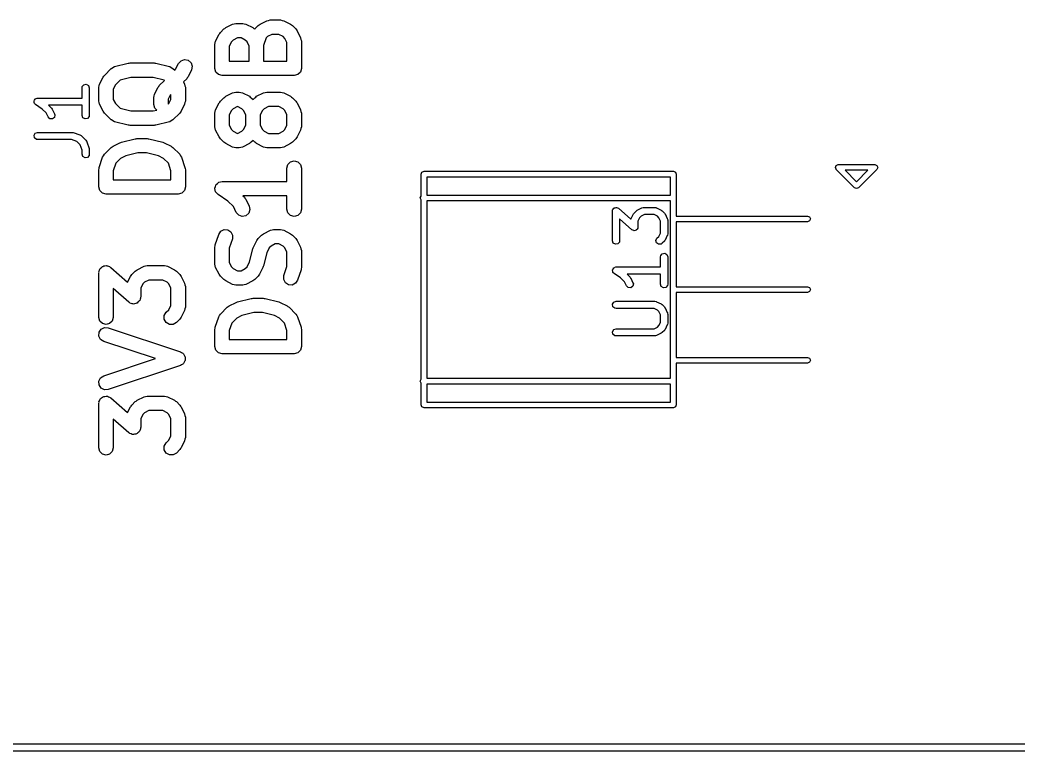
# Model space of a CAD drawing. Extents: x 10 to 287, y -200 to -10.
# Drawn here: x 48.25 to 69.02, y -122.34 to -107.14 of the extents above; entities that cross this region are included whole.
import ezdxf

# ---------------------------------------------------------------- set-up
doc = ezdxf.new("R2010")
doc.units = 0
doc.layers.add('BLACK', color=7, linetype='CONTINUOUS')

msp = doc.modelspace()

# ---------------------------------------------------------------- linework, layer by layer
at = {"layer": 'BLACK', "linetype": 'CONTINUOUS'}
for p, q in [((53.2461, -107.229), (53.389, -107.157)), ((53.389, -107.157), (53.4228, -107.15)), ((53.4228, -107.15), (53.4561, -107.141)), ((53.4561, -107.141), (53.6704, -107.141)), ((53.6704, -107.141), (53.7037, -107.15)), ((53.7037, -107.15), (53.7374, -107.157)), ((53.7374, -107.157), (53.8803, -107.229)), ((52.4214, -107.4), (52.4929, -107.328)), ((52.4929, -107.328), (52.5138, -107.316)), ((52.5138, -107.316), (52.5318, -107.3)), ((52.5318, -107.3), (52.6747, -107.229)), ((52.6747, -107.229), (52.7085, -107.222)), ((52.7085, -107.222), (52.7418, -107.213)), ((52.7418, -107.213), (52.8846, -107.213)), ((52.8846, -107.213), (52.9179, -107.222)), ((52.9179, -107.222), (52.9517, -107.229)), ((52.9517, -107.229), (53.0946, -107.3)), ((53.0946, -107.3), (53.1127, -107.316)), ((53.1127, -107.316), (53.1336, -107.328)), ((53.1336, -107.328), (53.1349, -107.33)), ((53.1349, -107.33), (53.1357, -107.328)), ((53.1357, -107.328), (53.2071, -107.257)), ((53.2071, -107.257), (53.2281, -107.245)), ((53.2281, -107.245), (53.2461, -107.229)), ((53.8803, -107.229), (53.8984, -107.245)), ((53.8984, -107.245), (53.9193, -107.257)), ((53.9193, -107.257), (53.9907, -107.328)), ((53.9907, -107.328), (54.0028, -107.349)), ((54.0028, -107.349), (54.0188, -107.367)), ((52.3219, -107.581), (52.3933, -107.439)), ((52.3933, -107.439), (52.4094, -107.421)), ((52.4094, -107.421), (52.4214, -107.4)), ((52.6878, -107.558), (52.6508, -107.595)), ((52.7772, -107.513), (52.6878, -107.558)), ((52.8492, -107.513), (52.7772, -107.513)), ((52.9386, -107.558), (52.8492, -107.513)), ((52.9756, -107.595), (52.9386, -107.558)), ((53.3729, -107.515), (53.3204, -107.673)), ((53.4021, -107.486), (53.3729, -107.515)), ((53.4915, -107.441), (53.4021, -107.486)), ((53.6349, -107.441), (53.4915, -107.441)), ((53.7244, -107.486), (53.6349, -107.441)), ((53.7614, -107.523), (53.7244, -107.486)), ((53.8061, -107.613), (53.7614, -107.523)), ((54.0188, -107.367), (54.0902, -107.51)), ((54.0902, -107.51), (54.0971, -107.544)), ((54.0971, -107.544), (54.1061, -107.577)), ((52.3061, -107.649), (52.315, -107.615)), ((52.3061, -108.149), (52.3061, -107.649)), ((52.315, -107.615), (52.3219, -107.581)), ((52.6508, -107.595), (52.6061, -107.684)), ((52.6061, -107.684), (52.6061, -107.999)), ((53.0204, -107.684), (52.9756, -107.595)), ((53.0204, -107.999), (53.0204, -107.684)), ((53.3204, -107.673), (53.3204, -107.999)), ((53.8061, -107.999), (53.8061, -107.613)), ((54.1061, -107.577), (54.1061, -108.149)), ((51.5498, -108.046), (51.6013, -107.988)), ((51.6013, -107.988), (51.6749, -107.963)), ((51.6749, -107.963), (51.751, -107.979)), ((51.751, -107.979), (51.8091, -108.03)), ((50.0064, -108.293), (50.1493, -108.15)), ((50.1493, -108.15), (50.1504, -108.149)), ((50.1504, -108.149), (50.1511, -108.148)), ((50.1511, -108.148), (50.184, -108.13)), ((50.184, -108.13), (50.2165, -108.111)), ((50.2165, -108.111), (50.2178, -108.111)), ((50.2178, -108.111), (50.219, -108.11)), ((50.219, -108.11), (50.5047, -108.039)), ((50.5047, -108.039), (50.5232, -108.039)), ((50.5232, -108.039), (50.5411, -108.034)), ((50.5411, -108.034), (51.0411, -108.034)), ((51.0411, -108.034), (51.0589, -108.039)), ((51.0589, -108.039), (51.0775, -108.039)), ((51.0775, -108.039), (51.3632, -108.11)), ((51.3632, -108.11), (51.3643, -108.111)), ((51.3643, -108.111), (51.3656, -108.111)), ((51.3656, -108.111), (51.3982, -108.13)), ((51.3982, -108.13), (51.4311, -108.148)), ((51.4311, -108.148), (51.4317, -108.149)), ((51.4317, -108.149), (51.4329, -108.15)), ((51.4329, -108.15), (51.4696, -108.186)), ((51.4696, -108.186), (51.4892, -108.167)), ((51.4892, -108.167), (51.5498, -108.046)), ((51.8181, -108.18), (51.7467, -108.323)), ((51.8091, -108.03), (51.8337, -108.104)), ((51.8337, -108.104), (51.8181, -108.18)), ((52.3262, -108.224), (52.3061, -108.149)), ((52.6061, -107.999), (53.0204, -107.999)), ((53.3204, -107.999), (53.8061, -107.999)), ((54.1061, -108.149), (54.086, -108.224)), ((49.9069, -108.474), (49.9783, -108.331)), ((49.9783, -108.331), (49.9944, -108.313)), ((49.9944, -108.313), (50.0064, -108.293)), ((50.332, -108.391), (50.2358, -108.487)), ((50.5595, -108.334), (50.332, -108.391)), ((51.0226, -108.334), (50.5595, -108.334)), ((51.2501, -108.391), (51.0226, -108.334)), ((51.1493, -108.507), (51.2575, -108.399)), ((51.2575, -108.399), (51.2501, -108.391)), ((51.7186, -108.362), (51.6522, -108.428)), ((51.7306, -108.341), (51.7186, -108.362)), ((51.7467, -108.323), (51.7306, -108.341)), ((52.3811, -108.278), (52.3262, -108.224)), ((52.4561, -108.299), (52.3811, -108.278)), ((53.9561, -108.299), (52.4561, -108.299)), ((54.0311, -108.278), (53.9561, -108.299)), ((54.086, -108.224), (54.0311, -108.278)), ((49.5424, -108.553), (49.5469, -108.528)), ((49.5424, -108.764), (49.5424, -108.553)), ((49.5469, -108.528), (49.5799, -108.488)), ((49.5799, -108.488), (49.6304, -108.479)), ((49.6304, -108.479), (49.6748, -108.505)), ((49.6748, -108.505), (49.6924, -108.553)), ((49.6924, -108.553), (49.6924, -109.125)), ((49.8911, -108.541), (49.9, -108.508)), ((49.8911, -108.827), (49.8911, -108.541)), ((49.9, -108.508), (49.9069, -108.474)), ((50.2358, -108.487), (50.1911, -108.577)), ((50.1911, -108.577), (50.1911, -108.792)), ((51.0498, -108.689), (51.1212, -108.546)), ((51.1212, -108.546), (51.1372, -108.528)), ((51.1372, -108.528), (51.1493, -108.507)), ((51.6522, -108.428), (51.6752, -108.474)), ((51.6752, -108.474), (51.6821, -108.508)), ((51.6821, -108.508), (51.6911, -108.541)), ((51.6911, -108.541), (51.6911, -108.827)), ((48.5435, -108.826), (48.5544, -108.807)), ((48.5544, -108.807), (48.5631, -108.787)), ((48.5631, -108.787), (48.567, -108.785)), ((48.567, -108.785), (48.5692, -108.782)), ((48.5692, -108.782), (48.5896, -108.774)), ((48.5896, -108.774), (48.6091, -108.765)), ((48.6091, -108.765), (48.6133, -108.766)), ((48.6133, -108.766), (48.6174, -108.764)), ((48.6174, -108.764), (49.5424, -108.764)), ((50.1911, -108.792), (50.2358, -108.881)), ((51.0339, -108.756), (51.0429, -108.722)), ((51.0339, -108.899), (51.0339, -108.756)), ((51.0429, -108.722), (51.0498, -108.689)), ((51.3786, -108.702), (51.3339, -108.791)), ((51.3339, -108.791), (51.3339, -108.894)), ((51.3464, -108.881), (51.3911, -108.792)), ((51.3911, -108.689), (51.3786, -108.702)), ((51.3911, -108.792), (51.3911, -108.689)), ((52.4214, -108.828), (52.4929, -108.757)), ((52.4929, -108.757), (52.5138, -108.745)), ((52.5138, -108.745), (52.5318, -108.729)), ((52.5318, -108.729), (52.6747, -108.657)), ((52.6747, -108.657), (52.7085, -108.65)), ((52.7085, -108.65), (52.7418, -108.641)), ((52.7418, -108.641), (52.8132, -108.641)), ((52.8132, -108.641), (52.8465, -108.65)), ((52.8465, -108.65), (52.8803, -108.657)), ((52.8803, -108.657), (53.0232, -108.729)), ((53.0232, -108.729), (53.0412, -108.745)), ((53.0412, -108.745), (53.0621, -108.757)), ((53.0621, -108.757), (53.0989, -108.794)), ((53.0989, -108.794), (53.1357, -108.757)), ((53.1357, -108.757), (53.1566, -108.745)), ((53.1566, -108.745), (53.1747, -108.729)), ((53.1747, -108.729), (53.3176, -108.657)), ((53.3176, -108.657), (53.3513, -108.65)), ((53.3513, -108.65), (53.3846, -108.641)), ((53.3846, -108.641), (53.6704, -108.641)), ((53.6704, -108.641), (53.7037, -108.65)), ((53.7037, -108.65), (53.7374, -108.657)), ((53.7374, -108.657), (53.8803, -108.729)), ((53.8803, -108.729), (53.8984, -108.745)), ((53.8984, -108.745), (53.9193, -108.757)), ((53.9193, -108.757), (53.9907, -108.828)), ((48.5425, -108.834), (48.5443, -108.83)), ((48.5486, -108.855), (48.5425, -108.834)), ((48.5443, -108.83), (48.5435, -108.826)), ((48.5524, -108.877), (48.5486, -108.855)), ((48.5557, -108.879), (48.5524, -108.877)), ((48.5569, -108.883), (48.5557, -108.879)), ((48.5758, -108.901), (48.5569, -108.883)), ((48.7125, -108.993), (48.5758, -108.901)), ((48.7938, -109.074), (48.7125, -108.993)), ((49.5424, -108.914), (48.8461, -108.914)), ((48.8461, -108.914), (48.9085, -108.976)), ((48.9085, -108.976), (48.9214, -108.995)), ((48.9214, -108.995), (48.9226, -108.996)), ((48.9226, -108.996), (48.9702, -109.091)), ((49.5424, -109.125), (49.5424, -108.914)), ((49.9, -108.86), (49.8911, -108.827)), ((49.9069, -108.894), (49.9, -108.86)), ((49.9783, -109.037), (49.9069, -108.894)), ((50.2358, -108.881), (50.332, -108.977)), ((50.332, -108.977), (50.5595, -109.034)), ((51.0226, -109.034), (51.0963, -109.016)), ((51.054, -108.974), (51.0339, -108.899)), ((51.0963, -109.016), (51.054, -108.974)), ((51.3339, -108.894), (51.3464, -108.881)), ((51.6752, -108.894), (51.6038, -109.037)), ((51.6821, -108.86), (51.6752, -108.894)), ((51.6911, -108.827), (51.6821, -108.86)), ((52.315, -109.044), (52.3219, -109.01)), ((52.3219, -109.01), (52.3933, -108.867)), ((52.3933, -108.867), (52.4094, -108.849)), ((52.4094, -108.849), (52.4214, -108.828)), ((52.6508, -109.023), (52.6061, -109.113)), ((52.6878, -108.986), (52.6508, -109.023)), ((52.7772, -108.941), (52.6878, -108.986)), ((52.7778, -108.941), (52.7772, -108.941)), ((52.8672, -108.986), (52.7778, -108.941)), ((52.9042, -109.023), (52.8672, -108.986)), ((52.9489, -109.113), (52.9042, -109.023)), ((53.2936, -109.023), (53.2489, -109.113)), ((53.3306, -108.986), (53.2936, -109.023)), ((53.4201, -108.941), (53.3306, -108.986)), ((53.6349, -108.941), (53.4201, -108.941)), ((53.7244, -108.986), (53.6349, -108.941)), ((53.7614, -109.023), (53.7244, -108.986)), ((53.8061, -109.113), (53.7614, -109.023)), ((53.9907, -108.828), (54.0028, -108.849)), ((54.0028, -108.849), (54.0188, -108.867)), ((54.0188, -108.867), (54.0902, -109.01)), ((54.0902, -109.01), (54.0971, -109.044)), ((48.836, -109.158), (48.7938, -109.074)), ((48.8733, -109.194), (48.836, -109.158)), ((48.9245, -109.197), (48.8733, -109.194)), ((48.9657, -109.166), (48.9245, -109.197)), ((48.9776, -109.116), (48.9657, -109.166)), ((48.9702, -109.091), (48.9776, -109.116)), ((49.5599, -109.173), (49.5424, -109.125)), ((49.6044, -109.199), (49.5599, -109.173)), ((49.6549, -109.19), (49.6044, -109.199)), ((49.6879, -109.15), (49.6549, -109.19)), ((49.6924, -109.125), (49.6879, -109.15)), ((49.9944, -109.055), (49.9783, -109.037)), ((50.0064, -109.076), (49.9944, -109.055)), ((50.1493, -109.219), (50.0064, -109.076)), ((50.1504, -109.22), (50.1493, -109.219)), ((50.1511, -109.221), (50.1504, -109.22)), ((50.184, -109.239), (50.1511, -109.221)), ((50.5595, -109.034), (51.0226, -109.034)), ((51.4311, -109.221), (51.3982, -109.239)), ((51.4317, -109.22), (51.4311, -109.221)), ((51.4329, -109.219), (51.4317, -109.22)), ((51.5757, -109.076), (51.4329, -109.219)), ((51.5878, -109.055), (51.5757, -109.076)), ((51.6038, -109.037), (51.5878, -109.055)), ((52.3061, -109.077), (52.315, -109.044)), ((52.3061, -109.363), (52.3061, -109.077)), ((52.6061, -109.113), (52.6061, -109.327)), ((52.9489, -109.327), (52.9489, -109.113)), ((53.2489, -109.113), (53.2489, -109.327)), ((53.8061, -109.327), (53.8061, -109.113)), ((54.0971, -109.044), (54.1061, -109.077)), ((54.1061, -109.077), (54.1061, -109.363)), ((50.2165, -109.258), (50.184, -109.239)), ((50.2178, -109.258), (50.2165, -109.258)), ((50.219, -109.258), (50.2178, -109.258)), ((50.5047, -109.33), (50.219, -109.258)), ((50.5232, -109.329), (50.5047, -109.33)), ((50.5411, -109.334), (50.5232, -109.329)), ((51.0411, -109.334), (50.5411, -109.334)), ((51.0589, -109.329), (51.0411, -109.334)), ((51.0775, -109.33), (51.0589, -109.329)), ((51.3632, -109.258), (51.0775, -109.33)), ((51.3643, -109.258), (51.3632, -109.258)), ((51.3656, -109.258), (51.3643, -109.258)), ((51.3982, -109.239), (51.3656, -109.258)), ((52.315, -109.396), (52.3061, -109.363)), ((52.3219, -109.43), (52.315, -109.396)), ((52.3933, -109.573), (52.3219, -109.43)), ((52.6061, -109.327), (52.6508, -109.417)), ((52.6508, -109.417), (52.6878, -109.454)), ((52.8672, -109.454), (52.9042, -109.417)), ((52.9042, -109.417), (52.9489, -109.327)), ((53.2489, -109.327), (53.2936, -109.417)), ((53.2936, -109.417), (53.3306, -109.454)), ((53.7244, -109.454), (53.7614, -109.417)), ((53.7614, -109.417), (53.8061, -109.327)), ((54.0902, -109.43), (54.0188, -109.573)), ((54.0971, -109.396), (54.0902, -109.43)), ((54.1061, -109.363), (54.0971, -109.396)), ((48.5435, -109.54), (48.5692, -109.496)), ((48.5524, -109.591), (48.5435, -109.54)), ((48.5917, -109.624), (48.5524, -109.591)), ((48.5692, -109.496), (48.6174, -109.478)), ((48.6174, -109.628), (48.5917, -109.624)), ((48.6174, -109.478), (49.3317, -109.478)), ((49.3195, -109.628), (48.6174, -109.628)), ((49.434, -109.667), (49.3195, -109.628)), ((49.3317, -109.478), (49.3537, -109.482)), ((49.3537, -109.482), (49.3554, -109.482)), ((49.3554, -109.482), (49.4982, -109.53)), ((49.4982, -109.53), (49.5211, -109.542)), ((49.5211, -109.542), (49.5235, -109.546)), ((49.5235, -109.546), (49.5276, -109.548)), ((49.5276, -109.548), (49.6228, -109.643)), ((49.6228, -109.643), (49.6377, -109.664)), ((50.3618, -109.682), (50.6475, -109.61)), ((50.6475, -109.61), (50.666, -109.611)), ((50.666, -109.611), (50.6839, -109.606)), ((50.6839, -109.606), (50.8982, -109.606)), ((50.8982, -109.606), (50.9161, -109.611)), ((50.9161, -109.611), (50.9346, -109.61)), ((50.9346, -109.61), (51.2203, -109.682)), ((52.4094, -109.591), (52.3933, -109.573)), ((52.4214, -109.612), (52.4094, -109.591)), ((52.4929, -109.683), (52.4214, -109.612)), ((52.6878, -109.454), (52.7772, -109.499)), ((52.7772, -109.499), (52.7778, -109.499)), ((52.7778, -109.499), (52.8672, -109.454)), ((53.0989, -109.646), (53.0621, -109.683)), ((53.1357, -109.683), (53.0989, -109.646)), ((53.3306, -109.454), (53.4201, -109.499)), ((53.4201, -109.499), (53.6349, -109.499)), ((53.6349, -109.499), (53.7244, -109.454)), ((53.9907, -109.612), (53.9193, -109.683)), ((54.0028, -109.591), (53.9907, -109.612)), ((54.0188, -109.573), (54.0028, -109.591)), ((49.5042, -109.737), (49.434, -109.667)), ((49.5424, -109.851), (49.5042, -109.737)), ((49.5424, -109.934), (49.5424, -109.851)), ((49.6377, -109.664), (49.6381, -109.669)), ((49.6381, -109.669), (49.6409, -109.672)), ((49.6409, -109.672), (49.6885, -109.815)), ((49.6885, -109.815), (49.6918, -109.838)), ((49.6918, -109.838), (49.6924, -109.839)), ((49.6924, -109.839), (49.6924, -109.934)), ((50.0064, -109.935), (50.1493, -109.793)), ((50.1493, -109.793), (50.1702, -109.78)), ((50.1702, -109.78), (50.1883, -109.764)), ((50.1883, -109.764), (50.3311, -109.693)), ((50.3311, -109.693), (50.3474, -109.69)), ((50.3474, -109.69), (50.3618, -109.682)), ((51.2203, -109.682), (51.2348, -109.69)), ((51.2348, -109.69), (51.251, -109.693)), ((51.251, -109.693), (51.3939, -109.764)), ((51.3939, -109.764), (51.4119, -109.78)), ((51.4119, -109.78), (51.4329, -109.793)), ((51.4329, -109.793), (51.5757, -109.935)), ((52.5138, -109.695), (52.4929, -109.683)), ((52.5318, -109.711), (52.5138, -109.695)), ((52.6747, -109.783), (52.5318, -109.711)), ((52.7085, -109.79), (52.6747, -109.783)), ((52.7418, -109.799), (52.7085, -109.79)), ((52.8132, -109.799), (52.7418, -109.799)), ((52.8465, -109.79), (52.8132, -109.799)), ((52.8803, -109.783), (52.8465, -109.79)), ((53.0232, -109.711), (52.8803, -109.783)), ((53.0412, -109.695), (53.0232, -109.711)), ((53.0621, -109.683), (53.0412, -109.695)), ((53.1566, -109.695), (53.1357, -109.683)), ((53.1747, -109.711), (53.1566, -109.695)), ((53.3176, -109.783), (53.1747, -109.711)), ((53.3513, -109.79), (53.3176, -109.783)), ((53.3846, -109.799), (53.3513, -109.79)), ((53.6704, -109.799), (53.3846, -109.799)), ((53.7037, -109.79), (53.6704, -109.799)), ((53.7374, -109.783), (53.7037, -109.79)), ((53.8803, -109.711), (53.7374, -109.783)), ((53.8984, -109.695), (53.8803, -109.711)), ((53.9193, -109.683), (53.8984, -109.695)), ((49.5599, -109.982), (49.5424, -109.934)), ((49.6044, -110.008), (49.5599, -109.982)), ((49.6549, -109.999), (49.6044, -110.008)), ((49.6879, -109.96), (49.6549, -109.999)), ((49.6924, -109.934), (49.6879, -109.96)), ((49.8988, -110.208), (49.9702, -109.994)), ((49.9702, -109.994), (49.9892, -109.965)), ((49.9892, -109.965), (50.0064, -109.935)), ((50.3442, -110.022), (50.2436, -110.122)), ((50.4506, -109.969), (50.3442, -110.022)), ((50.7024, -109.906), (50.4506, -109.969)), ((50.8797, -109.906), (50.7024, -109.906)), ((51.1316, -109.969), (50.8797, -109.906)), ((51.2379, -110.022), (51.1316, -109.969)), ((51.3385, -110.122), (51.2379, -110.022)), ((51.5757, -109.935), (51.5929, -109.965)), ((51.5929, -109.965), (51.6119, -109.994)), ((51.6119, -109.994), (51.6834, -110.208)), ((49.8911, -110.256), (49.8973, -110.232)), ((49.8911, -110.613), (49.8911, -110.256)), ((49.8973, -110.232), (49.8988, -110.208)), ((50.2436, -110.122), (50.1911, -110.28)), ((51.3911, -110.28), (51.3385, -110.122)), ((51.6834, -110.208), (51.6848, -110.232)), ((51.6848, -110.232), (51.6911, -110.256)), ((51.6911, -110.256), (51.6911, -110.613)), ((53.8061, -110.22), (53.8262, -110.145)), ((53.8061, -110.499), (53.8061, -110.22)), ((53.8262, -110.145), (53.8811, -110.09)), ((53.8811, -110.09), (53.9561, -110.07)), ((53.9561, -110.07), (54.0311, -110.09)), ((54.0311, -110.09), (54.086, -110.145)), ((54.086, -110.145), (54.1061, -110.22)), ((54.1061, -110.22), (54.1061, -111.077)), ((65.216, -110.208), (65.2335, -110.165)), ((65.2302, -110.242), (65.216, -110.208)), ((65.2335, -110.25), (65.2302, -110.242)), ((65.2335, -110.165), (65.276, -110.148)), ((65.6145, -110.631), (65.2335, -110.25)), ((65.276, -110.148), (66.038, -110.148)), ((65.4208, -110.268), (65.657, -110.504)), ((65.8931, -110.268), (65.4208, -110.268)), ((65.657, -110.504), (65.8931, -110.268)), ((66.0804, -110.25), (65.6994, -110.631)), ((66.038, -110.148), (66.0804, -110.165)), ((66.0804, -110.165), (66.098, -110.208)), ((66.0855, -110.238), (66.0804, -110.25)), ((66.098, -110.208), (66.0855, -110.238)), ((50.1911, -110.28), (50.1911, -110.463)), ((50.1911, -110.463), (51.3911, -110.463)), ((51.3911, -110.463), (51.3911, -110.28)), ((56.597, -110.348), (56.6145, -110.305)), ((56.597, -110.802), (56.597, -110.348)), ((56.6145, -110.305), (56.657, -110.288)), ((56.657, -110.288), (61.847, -110.288)), ((56.717, -110.408), (56.717, -110.783)), ((61.787, -110.408), (56.717, -110.408)), ((61.787, -110.783), (61.787, -110.408)), ((61.847, -110.288), (61.8894, -110.305)), ((61.8894, -110.305), (61.907, -110.348)), ((61.907, -110.348), (61.907, -111.218)), ((49.9112, -110.688), (49.8911, -110.613)), ((49.9661, -110.743), (49.9112, -110.688)), ((51.671, -110.688), (51.6161, -110.743)), ((51.6911, -110.613), (51.671, -110.688)), ((52.3061, -110.649), (52.3074, -110.644)), ((52.3149, -110.682), (52.3061, -110.649)), ((52.3064, -110.639), (52.3173, -110.607)), ((52.3074, -110.644), (52.3064, -110.639)), ((52.3216, -110.715), (52.3149, -110.682)), ((52.3173, -110.607), (52.3262, -110.574)), ((52.3262, -110.574), (52.3297, -110.57)), ((52.3297, -110.57), (52.3313, -110.565)), ((52.3313, -110.565), (52.3569, -110.543)), ((52.3569, -110.543), (52.3811, -110.519)), ((52.3811, -110.519), (52.3859, -110.517)), ((52.3859, -110.517), (52.3896, -110.514)), ((52.3896, -110.514), (52.4231, -110.507)), ((52.4231, -110.507), (52.4561, -110.499)), ((52.4561, -110.499), (53.8061, -110.499)), ((65.657, -110.649), (65.6145, -110.631)), ((65.6994, -110.631), (65.657, -110.649)), ((50.0411, -110.763), (49.9661, -110.743)), ((51.5411, -110.763), (50.0411, -110.763)), ((51.6161, -110.743), (51.5411, -110.763)), ((52.3249, -110.719), (52.3216, -110.715)), ((52.3262, -110.724), (52.3249, -110.719)), ((52.3503, -110.748), (52.3262, -110.724)), ((52.3729, -110.773), (52.3503, -110.748)), ((52.5748, -110.908), (52.3729, -110.773)), ((53.8061, -110.799), (52.8896, -110.799)), ((52.8896, -110.799), (52.9193, -110.828)), ((52.9193, -110.828), (52.9314, -110.849)), ((52.9314, -110.849), (52.9474, -110.867)), ((52.9474, -110.867), (53.0188, -111.01)), ((53.8061, -111.077), (53.8061, -110.799)), ((56.58, -110.843), (56.597, -110.802)), ((56.597, -110.884), (56.58, -110.843)), ((56.597, -114.612), (56.597, -110.884)), ((56.717, -110.783), (61.787, -110.783)), ((52.6899, -111.023), (52.5748, -110.908)), ((52.7505, -111.144), (52.6899, -111.023)), ((53.0344, -111.086), (53.0098, -111.16)), ((53.0188, -111.01), (53.0344, -111.086)), ((53.8262, -111.152), (53.8061, -111.077)), ((54.1061, -111.077), (54.086, -111.152)), ((56.717, -110.903), (56.717, -114.593)), ((61.787, -110.903), (56.717, -110.903)), ((60.5774, -111.114), (60.5793, -111.103)), ((60.5788, -111.1), (60.5804, -111.097)), ((60.5793, -111.103), (60.5788, -111.1)), ((60.5804, -111.097), (60.5819, -111.089)), ((60.5819, -111.089), (60.5949, -111.073)), ((60.5949, -111.073), (60.6054, -111.056)), ((60.6054, -111.056), (60.611, -111.054)), ((60.611, -111.054), (60.6149, -111.049)), ((60.6149, -111.049), (60.6348, -111.046)), ((60.6348, -111.046), (60.6539, -111.039)), ((60.6539, -111.039), (60.6595, -111.041)), ((60.6595, -111.041), (60.6654, -111.04)), ((60.6654, -111.04), (60.6829, -111.051)), ((60.6829, -111.051), (60.7018, -111.058)), ((60.7018, -111.058), (60.9618, -111.285)), ((61.0755, -111.109), (61.0939, -111.096)), ((61.0939, -111.096), (61.095, -111.095)), ((61.095, -111.095), (61.1903, -111.047)), ((61.1903, -111.047), (61.2152, -111.04)), ((61.2152, -111.04), (61.2196, -111.041)), ((61.2196, -111.041), (61.2238, -111.039)), ((61.2238, -111.039), (61.4619, -111.039)), ((61.4619, -111.039), (61.4876, -111.044)), ((61.4876, -111.044), (61.491, -111.047)), ((61.491, -111.047), (61.4954, -111.047)), ((61.4954, -111.047), (61.5907, -111.095)), ((61.5907, -111.095), (61.6087, -111.108)), ((61.787, -114.593), (61.787, -110.903)), ((52.802, -111.202), (52.7505, -111.144)), ((52.8757, -111.227), (52.802, -111.202)), ((52.9517, -111.211), (52.8757, -111.227)), ((53.0098, -111.16), (52.9517, -111.211)), ((53.8811, -111.207), (53.8262, -111.152)), ((53.9561, -111.227), (53.8811, -111.207)), ((54.0311, -111.207), (53.9561, -111.227)), ((54.086, -111.152), (54.0311, -111.207)), ((60.5774, -111.733), (60.5774, -111.114)), ((60.9839, -111.504), (60.7274, -111.28)), ((60.7274, -111.28), (60.7274, -111.733)), ((60.9618, -111.285), (60.9629, -111.279)), ((60.9629, -111.279), (60.9657, -111.276)), ((60.9657, -111.276), (60.9663, -111.271)), ((60.9663, -111.271), (61.0139, -111.176)), ((61.0139, -111.176), (61.0272, -111.158)), ((61.0272, -111.158), (61.0279, -111.156)), ((61.0279, -111.156), (61.0755, -111.109)), ((61.1426, -111.254), (61.1083, -111.322)), ((61.173, -111.224), (61.1426, -111.254)), ((61.2415, -111.189), (61.173, -111.224)), ((61.4442, -111.189), (61.2415, -111.189)), ((61.5127, -111.224), (61.4442, -111.189)), ((61.5431, -111.254), (61.5127, -111.224)), ((61.5774, -111.322), (61.5431, -111.254)), ((61.6087, -111.108), (61.6102, -111.109)), ((61.6102, -111.109), (61.6578, -111.156)), ((61.6578, -111.156), (61.6707, -111.175)), ((61.6707, -111.175), (61.6718, -111.176)), ((61.6718, -111.176), (61.7195, -111.271)), ((61.7195, -111.271), (61.7269, -111.296)), ((61.7269, -111.296), (61.7258, -111.301)), ((61.7258, -111.301), (61.7274, -111.305)), ((61.7274, -111.305), (61.7274, -111.59)), ((61.907, -111.218), (64.637, -111.218)), ((64.637, -111.218), (64.6794, -111.235)), ((64.6794, -111.235), (64.697, -111.278)), ((64.697, -111.278), (64.6794, -111.32)), ((52.428, -111.536), (52.4974, -111.502)), ((52.4974, -111.502), (52.5749, -111.506)), ((52.5749, -111.506), (52.6397, -111.549)), ((53.3176, -111.586), (53.4604, -111.514)), ((53.4604, -111.514), (53.4942, -111.507)), ((53.4942, -111.507), (53.5275, -111.499)), ((53.5275, -111.499), (53.6704, -111.499)), ((53.6704, -111.499), (53.7037, -111.507)), ((53.7037, -111.507), (53.7374, -111.514)), ((53.7374, -111.514), (53.8803, -111.586)), ((61.0028, -111.511), (60.9839, -111.504)), ((61.0203, -111.521), (61.0028, -111.511)), ((61.0509, -111.516), (61.0318, -111.523)), ((61.0708, -111.513), (61.0509, -111.516)), ((61.0747, -111.508), (61.0708, -111.513)), ((61.0803, -111.506), (61.0747, -111.508)), ((61.0908, -111.489), (61.0803, -111.506)), ((61.1038, -111.473), (61.0908, -111.489)), ((61.1053, -111.465), (61.1038, -111.473)), ((61.1069, -111.462), (61.1053, -111.465)), ((61.1083, -111.448), (61.1064, -111.459)), ((61.1064, -111.459), (61.1069, -111.462)), ((61.1083, -111.322), (61.1083, -111.448)), ((61.5774, -111.573), (61.5774, -111.322)), ((64.637, -111.338), (61.907, -111.338)), ((61.907, -111.338), (61.907, -112.688)), ((64.6794, -111.32), (64.637, -111.338)), ((52.3138, -111.815), (52.3852, -111.601)), ((52.3852, -111.601), (52.428, -111.536)), ((52.6698, -111.696), (52.6061, -111.887)), ((52.6397, -111.549), (52.6745, -111.618)), ((52.6745, -111.618), (52.6698, -111.696)), ((53.1076, -111.867), (53.179, -111.724)), ((53.179, -111.724), (53.1951, -111.706)), ((53.1951, -111.706), (53.2071, -111.685)), ((53.2071, -111.685), (53.2786, -111.614)), ((53.2786, -111.614), (53.2995, -111.602)), ((53.2995, -111.602), (53.3176, -111.586)), ((53.8803, -111.586), (53.8984, -111.602)), ((53.8984, -111.602), (53.9193, -111.614)), ((53.9193, -111.614), (53.9907, -111.685)), ((53.9907, -111.685), (54.0028, -111.706)), ((54.0028, -111.706), (54.0188, -111.724)), ((54.0188, -111.724), (54.0902, -111.867)), ((61.0262, -111.52), (61.0203, -111.521)), ((61.0318, -111.523), (61.0262, -111.52)), ((61.4824, -111.727), (61.5041, -111.68)), ((61.4957, -111.776), (61.4824, -111.727)), ((61.5041, -111.68), (61.5431, -111.641)), ((61.5431, -111.641), (61.5774, -111.573)), ((61.6718, -111.719), (61.6585, -111.737)), ((61.7195, -111.624), (61.6718, -111.719)), ((61.72, -111.62), (61.7195, -111.624)), ((61.7229, -111.616), (61.72, -111.62)), ((61.7274, -111.59), (61.7229, -111.616)), ((52.3061, -111.863), (52.3123, -111.84)), ((52.3061, -112.22), (52.3061, -111.863)), ((52.3123, -111.84), (52.3138, -111.815)), ((52.6061, -111.887), (52.6061, -112.185)), ((53.0288, -112.168), (53.0963, -111.898)), ((53.0963, -111.898), (53.1043, -111.883)), ((53.1043, -111.883), (53.1076, -111.867)), ((53.4365, -111.88), (53.3833, -111.987)), ((53.4735, -111.843), (53.4365, -111.88)), ((53.5629, -111.799), (53.4735, -111.843)), ((53.6349, -111.799), (53.5629, -111.799)), ((53.7244, -111.843), (53.6349, -111.799)), ((53.7614, -111.88), (53.7244, -111.843)), ((53.8061, -111.97), (53.7614, -111.88)), ((54.0902, -111.867), (54.0971, -111.901)), ((54.0971, -111.901), (54.1061, -111.934)), ((54.1061, -111.934), (54.1061, -112.291)), ((60.5949, -111.782), (60.5774, -111.733)), ((60.6394, -111.807), (60.5949, -111.782)), ((60.6899, -111.798), (60.6394, -111.807)), ((60.7229, -111.759), (60.6899, -111.798)), ((60.7274, -111.733), (60.7229, -111.759)), ((61.5377, -111.806), (61.4957, -111.776)), ((61.5888, -111.801), (61.5377, -111.806)), ((61.6102, -111.786), (61.5888, -111.801)), ((61.6578, -111.739), (61.6102, -111.786)), ((61.6585, -111.737), (61.6578, -111.739)), ((53.3833, -111.987), (53.3159, -112.256)), ((53.8061, -112.267), (53.8061, -111.97)), ((61.5774, -112.067), (61.5819, -112.041)), ((61.5774, -112.277), (61.5774, -112.067)), ((61.5819, -112.041), (61.6149, -112.002)), ((61.6149, -112.002), (61.6654, -111.993)), ((61.6654, -111.993), (61.7098, -112.018)), ((61.7098, -112.018), (61.7274, -112.067)), ((61.7274, -112.067), (61.7274, -112.638)), ((49.8939, -112.369), (49.9048, -112.347)), ((49.9048, -112.347), (49.9112, -112.324)), ((49.9112, -112.324), (49.9216, -112.313)), ((49.9216, -112.313), (49.9282, -112.3)), ((49.9282, -112.3), (49.9487, -112.286)), ((49.9487, -112.286), (49.9661, -112.269)), ((49.9661, -112.269), (49.9804, -112.265)), ((49.9804, -112.265), (49.9927, -112.257)), ((49.9927, -112.257), (50.0173, -112.255)), ((50.0173, -112.255), (50.0411, -112.249)), ((50.0411, -112.249), (50.0554, -112.252)), ((50.0554, -112.252), (50.0702, -112.251)), ((50.0702, -112.251), (50.0923, -112.262)), ((50.0923, -112.262), (50.1161, -112.269)), ((50.1161, -112.269), (50.1265, -112.279)), ((50.1265, -112.279), (50.1398, -112.286)), ((50.1398, -112.286), (50.4906, -112.593)), ((50.6702, -112.352), (50.6883, -112.336)), ((50.6883, -112.336), (50.8311, -112.264)), ((50.8311, -112.264), (50.8649, -112.257)), ((50.8649, -112.257), (50.8982, -112.249)), ((50.8982, -112.249), (51.2554, -112.249)), ((51.2554, -112.249), (51.2887, -112.257)), ((51.2887, -112.257), (51.3224, -112.264)), ((51.3224, -112.264), (51.4653, -112.336)), ((51.4653, -112.336), (51.4834, -112.352)), ((52.315, -112.253), (52.3061, -112.22)), ((52.3219, -112.287), (52.315, -112.253)), ((52.3933, -112.43), (52.3219, -112.287)), ((52.6061, -112.185), (52.6508, -112.274)), ((52.6508, -112.274), (52.6878, -112.311)), ((52.6878, -112.311), (52.7772, -112.356)), ((52.8492, -112.356), (52.9386, -112.311)), ((52.9386, -112.311), (52.9756, -112.274)), ((52.9756, -112.274), (53.0288, -112.168)), ((53.3045, -112.287), (53.2331, -112.43)), ((53.3078, -112.271), (53.3045, -112.287)), ((53.3159, -112.256), (53.3078, -112.271)), ((53.7423, -112.458), (53.8061, -112.267)), ((54.0984, -112.339), (54.0269, -112.553)), ((54.0998, -112.315), (54.0984, -112.339)), ((54.1061, -112.291), (54.0998, -112.315)), ((60.5775, -112.348), (60.5793, -112.344)), ((60.5836, -112.368), (60.5775, -112.348)), ((60.5785, -112.339), (60.5894, -112.321)), ((60.5793, -112.344), (60.5785, -112.339)), ((60.5894, -112.321), (60.5981, -112.301)), ((60.5981, -112.301), (60.602, -112.299)), ((60.602, -112.299), (60.6042, -112.295)), ((60.6042, -112.295), (60.6246, -112.287)), ((60.6246, -112.287), (60.6441, -112.278)), ((60.6441, -112.278), (60.6483, -112.279)), ((60.6483, -112.279), (60.6524, -112.277)), ((60.6524, -112.277), (61.5774, -112.277)), ((49.8911, -112.399), (49.8949, -112.384)), ((49.8911, -113.327), (49.8911, -112.399)), ((49.8949, -112.384), (49.8939, -112.369)), ((50.4906, -112.593), (50.5498, -112.474)), ((50.5498, -112.474), (50.5658, -112.456)), ((50.5658, -112.456), (50.5779, -112.435)), ((50.5779, -112.435), (50.6493, -112.364)), ((50.6493, -112.364), (50.6702, -112.352)), ((50.9336, -112.549), (50.8442, -112.593)), ((51.2199, -112.549), (50.9336, -112.549)), ((51.3094, -112.593), (51.2199, -112.549)), ((51.4834, -112.352), (51.5043, -112.364)), ((51.5043, -112.364), (51.5757, -112.435)), ((51.5757, -112.435), (51.5878, -112.456)), ((51.5878, -112.456), (51.6038, -112.474)), ((51.6038, -112.474), (51.6752, -112.617)), ((52.4094, -112.448), (52.3933, -112.43)), ((52.4214, -112.469), (52.4094, -112.448)), ((52.4929, -112.54), (52.4214, -112.469)), ((52.5138, -112.552), (52.4929, -112.54)), ((52.5318, -112.568), (52.5138, -112.552)), ((52.7772, -112.356), (52.8492, -112.356)), ((53.1127, -112.552), (53.0946, -112.568)), ((53.1336, -112.54), (53.1127, -112.552)), ((53.205, -112.469), (53.1336, -112.54)), ((53.2171, -112.448), (53.205, -112.469)), ((53.2331, -112.43), (53.2171, -112.448)), ((53.7377, -112.536), (53.7423, -112.458)), ((53.7724, -112.605), (53.7377, -112.536)), ((54.0269, -112.553), (53.9842, -112.618)), ((60.5874, -112.39), (60.5836, -112.368)), ((60.5907, -112.393), (60.5874, -112.39)), ((60.5919, -112.397), (60.5907, -112.393)), ((60.6108, -112.415), (60.5919, -112.397)), ((60.7475, -112.506), (60.6108, -112.415)), ((60.8288, -112.587), (60.7475, -112.506)), ((61.5774, -112.427), (60.8811, -112.427)), ((60.8811, -112.427), (60.9435, -112.49)), ((60.9435, -112.49), (60.9564, -112.508)), ((60.9564, -112.508), (60.9576, -112.509)), ((60.9576, -112.509), (61.0052, -112.605)), ((61.5774, -112.638), (61.5774, -112.427)), ((50.5137, -113.011), (50.1911, -112.729)), ((50.1911, -112.729), (50.1911, -113.327)), ((50.8072, -112.63), (50.7625, -112.72)), ((50.7625, -112.72), (50.7625, -112.899)), ((50.8442, -112.593), (50.8072, -112.63)), ((51.3464, -112.63), (51.3094, -112.593)), ((51.3911, -112.72), (51.3464, -112.63)), ((51.3911, -113.077), (51.3911, -112.72)), ((51.6752, -112.617), (51.6821, -112.651)), ((51.6821, -112.651), (51.6911, -112.684)), ((51.6911, -112.684), (51.6911, -113.113)), ((52.6747, -112.64), (52.5318, -112.568)), ((52.7085, -112.647), (52.6747, -112.64)), ((52.7418, -112.656), (52.7085, -112.647)), ((52.8846, -112.656), (52.7418, -112.656)), ((52.9179, -112.647), (52.8846, -112.656)), ((52.9517, -112.64), (52.9179, -112.647)), ((53.0946, -112.568), (52.9517, -112.64)), ((53.8372, -112.648), (53.7724, -112.605)), ((53.9147, -112.653), (53.8372, -112.648)), ((53.9842, -112.618), (53.9147, -112.653)), ((60.871, -112.672), (60.8288, -112.587)), ((60.9083, -112.707), (60.871, -112.672)), ((60.9595, -112.71), (60.9083, -112.707)), ((61.0007, -112.679), (60.9595, -112.71)), ((61.0126, -112.63), (61.0007, -112.679)), ((61.0052, -112.605), (61.0126, -112.63)), ((61.5949, -112.686), (61.5774, -112.638)), ((61.6394, -112.712), (61.5949, -112.686)), ((61.6899, -112.703), (61.6394, -112.712)), ((61.7229, -112.664), (61.6899, -112.703)), ((61.7274, -112.638), (61.7229, -112.664)), ((61.907, -112.688), (64.637, -112.688)), ((64.637, -112.688), (64.6794, -112.705)), ((64.6794, -112.705), (64.697, -112.748)), ((64.697, -112.748), (64.6794, -112.79)), ((50.7488, -112.95), (50.7424, -112.974)), ((50.7597, -112.928), (50.7488, -112.95)), ((50.7625, -112.899), (50.7587, -112.913)), ((50.7587, -112.913), (50.7597, -112.928)), ((52.7768, -113.003), (53.0625, -112.932)), ((53.0625, -112.932), (53.0811, -112.932)), ((53.0811, -112.932), (53.0989, -112.927)), ((53.0989, -112.927), (53.3132, -112.927)), ((53.3132, -112.927), (53.3311, -112.932)), ((53.3311, -112.932), (53.3496, -112.932)), ((53.3496, -112.932), (53.6353, -113.003)), ((64.637, -112.808), (61.907, -112.808)), ((61.907, -112.808), (61.907, -114.158)), ((64.6794, -112.79), (64.637, -112.808)), ((50.527, -113.018), (50.5137, -113.011)), ((50.5375, -113.028), (50.527, -113.018)), ((50.5613, -113.035), (50.5375, -113.028)), ((50.5834, -113.046), (50.5613, -113.035)), ((50.5982, -113.045), (50.5834, -113.046)), ((50.6125, -113.049), (50.5982, -113.045)), ((50.6363, -113.042), (50.6125, -113.049)), ((50.6609, -113.041), (50.6363, -113.042)), ((50.6732, -113.032), (50.6609, -113.041)), ((50.6875, -113.028), (50.6732, -113.032)), ((50.7049, -113.011), (50.6875, -113.028)), ((50.7254, -112.997), (50.7049, -113.011)), ((50.7319, -112.984), (50.7254, -112.997)), ((50.7424, -112.974), (50.7319, -112.984)), ((51.2921, -113.221), (51.3464, -113.167)), ((51.3464, -113.167), (51.3911, -113.077)), ((51.6752, -113.18), (51.6038, -113.323)), ((51.6821, -113.146), (51.6752, -113.18)), ((51.6911, -113.113), (51.6821, -113.146)), ((52.4214, -113.257), (52.5643, -113.114)), ((52.5643, -113.114), (52.5852, -113.102)), ((52.5852, -113.102), (52.6033, -113.086)), ((52.6033, -113.086), (52.7461, -113.014)), ((52.7461, -113.014), (52.7624, -113.011)), ((52.7624, -113.011), (52.7768, -113.003)), ((53.6353, -113.003), (53.6498, -113.011)), ((53.6498, -113.011), (53.666, -113.014)), ((53.666, -113.014), (53.8089, -113.086)), ((53.8089, -113.086), (53.8269, -113.102)), ((53.8269, -113.102), (53.8479, -113.114)), ((53.8479, -113.114), (53.9907, -113.257)), ((60.5785, -113.054), (60.6042, -113.009)), ((60.5874, -113.104), (60.5785, -113.054)), ((60.6267, -113.137), (60.5874, -113.104)), ((60.6042, -113.009), (60.6524, -112.992)), ((60.6524, -113.142), (60.6267, -113.137)), ((60.6524, -112.992), (61.4619, -112.992)), ((61.4442, -113.142), (60.6524, -113.142)), ((61.5127, -113.176), (61.4442, -113.142)), ((61.4619, -112.992), (61.4876, -112.996)), ((61.4876, -112.996), (61.491, -112.999)), ((61.491, -112.999), (61.4954, -113)), ((61.4954, -113), (61.5907, -113.047)), ((61.5431, -113.206), (61.5127, -113.176)), ((61.5907, -113.047), (61.6087, -113.061)), ((61.6087, -113.061), (61.6102, -113.061)), ((61.6102, -113.061), (61.6578, -113.109)), ((61.6578, -113.109), (61.6707, -113.127)), ((61.6707, -113.127), (61.6718, -113.128)), ((61.6718, -113.128), (61.7195, -113.224)), ((49.9112, -113.402), (49.8911, -113.327)), ((50.1911, -113.327), (50.171, -113.402)), ((51.2533, -113.288), (51.2921, -113.221)), ((51.2533, -113.366), (51.2533, -113.288)), ((51.2921, -113.433), (51.2533, -113.366)), ((51.5757, -113.362), (51.5043, -113.433)), ((51.5878, -113.341), (51.5757, -113.362)), ((51.6038, -113.323), (51.5878, -113.341)), ((52.3138, -113.53), (52.3852, -113.315)), ((52.3852, -113.315), (52.4042, -113.287)), ((52.4042, -113.287), (52.4214, -113.257)), ((52.7592, -113.343), (52.6586, -113.444)), ((52.8656, -113.29), (52.7592, -113.343)), ((53.1174, -113.227), (52.8656, -113.29)), ((53.2947, -113.227), (53.1174, -113.227)), ((53.5466, -113.29), (53.2947, -113.227)), ((53.6529, -113.343), (53.5466, -113.29)), ((53.7535, -113.444), (53.6529, -113.343)), ((53.9907, -113.257), (54.0079, -113.287)), ((54.0079, -113.287), (54.0269, -113.315)), ((54.0269, -113.315), (54.0984, -113.53)), ((61.5774, -113.275), (61.5431, -113.206)), ((61.5774, -113.43), (61.5774, -113.275)), ((61.7195, -113.224), (61.7269, -113.249)), ((61.7269, -113.249), (61.7258, -113.253)), ((61.7258, -113.253), (61.7274, -113.257)), ((61.7274, -113.257), (61.7274, -113.448)), ((49.8988, -113.637), (49.9415, -113.572)), ((49.9661, -113.457), (49.9112, -113.402)), ((49.9415, -113.572), (50.011, -113.537)), ((50.0411, -113.477), (49.9661, -113.457)), ((50.011, -113.537), (50.0885, -113.542)), ((50.1161, -113.457), (50.0411, -113.477)), ((50.0885, -113.542), (51.5885, -114.042)), ((50.171, -113.402), (50.1161, -113.457)), ((51.3594, -113.472), (51.2921, -113.433)), ((51.437, -113.472), (51.3594, -113.472)), ((51.5043, -113.433), (51.437, -113.472)), ((52.3061, -113.577), (52.3123, -113.554)), ((52.3061, -113.934), (52.3061, -113.577)), ((52.3123, -113.554), (52.3138, -113.53)), ((52.6586, -113.444), (52.6061, -113.601)), ((53.8061, -113.601), (53.7535, -113.444)), ((54.0984, -113.53), (54.0998, -113.554)), ((54.0998, -113.554), (54.1061, -113.577)), ((54.1061, -113.577), (54.1061, -113.934)), ((60.5785, -113.625), (60.6042, -113.581)), ((60.6042, -113.581), (60.6524, -113.563)), ((60.6524, -113.563), (61.4442, -113.563)), ((61.4442, -113.563), (61.5127, -113.529)), ((61.5127, -113.529), (61.5431, -113.498)), ((61.5431, -113.498), (61.5774, -113.43)), ((61.6578, -113.596), (61.6102, -113.644)), ((61.6585, -113.594), (61.6578, -113.596)), ((61.6718, -113.576), (61.6585, -113.594)), ((61.7195, -113.481), (61.6718, -113.576)), ((61.72, -113.477), (61.7195, -113.481)), ((61.7229, -113.473), (61.72, -113.477)), ((61.7274, -113.448), (61.7229, -113.473)), ((49.8941, -113.714), (49.8988, -113.637)), ((49.9288, -113.784), (49.8941, -113.714)), ((49.9936, -113.827), (49.9288, -113.784)), ((52.6061, -113.601), (52.6061, -113.784)), ((52.6061, -113.784), (53.8061, -113.784)), ((53.8061, -113.784), (53.8061, -113.601)), ((60.5874, -113.676), (60.5785, -113.625)), ((60.6267, -113.709), (60.5874, -113.676)), ((60.6524, -113.713), (60.6267, -113.709)), ((61.4619, -113.713), (60.6524, -113.713)), ((61.4661, -113.712), (61.4619, -113.713)), ((61.4705, -113.713), (61.4661, -113.712)), ((61.4954, -113.705), (61.4705, -113.713)), ((61.5907, -113.658), (61.4954, -113.705)), ((61.5918, -113.656), (61.5907, -113.658)), ((61.6102, -113.644), (61.5918, -113.656)), ((51.0667, -114.184), (49.9936, -113.827)), ((52.3262, -114.009), (52.3061, -113.934)), ((52.3811, -114.064), (52.3262, -114.009)), ((54.086, -114.009), (54.0311, -114.064)), ((54.1061, -113.934), (54.086, -114.009)), ((49.9936, -114.542), (51.0667, -114.184)), ((51.5885, -114.042), (51.6136, -114.059)), ((51.6136, -114.059), (51.6406, -114.072)), ((51.6406, -114.072), (51.6456, -114.08)), ((51.6456, -114.08), (51.6533, -114.085)), ((51.6533, -114.085), (51.6668, -114.112)), ((51.6668, -114.112), (51.6834, -114.137)), ((51.6834, -114.137), (51.6839, -114.146)), ((51.6839, -114.146), (51.688, -114.154)), ((51.688, -114.214), (51.6839, -114.223)), ((51.688, -114.154), (51.6862, -114.184)), ((51.6862, -114.184), (51.688, -114.214)), ((52.4561, -114.084), (52.3811, -114.064)), ((53.9561, -114.084), (52.4561, -114.084)), ((54.0311, -114.064), (53.9561, -114.084)), ((61.907, -114.158), (64.637, -114.158)), ((64.637, -114.158), (64.6794, -114.175)), ((64.6794, -114.175), (64.697, -114.218)), ((64.697, -114.218), (64.6794, -114.26)), ((51.5885, -114.327), (50.0885, -114.827)), ((51.6136, -114.31), (51.5885, -114.327)), ((51.6406, -114.297), (51.6136, -114.31)), ((51.6456, -114.289), (51.6406, -114.297)), ((51.6533, -114.284), (51.6456, -114.289)), ((51.6668, -114.257), (51.6533, -114.284)), ((51.6834, -114.232), (51.6668, -114.257)), ((51.6839, -114.223), (51.6834, -114.232)), ((64.637, -114.278), (61.907, -114.278)), ((61.907, -114.278), (61.907, -115.148)), ((64.6794, -114.26), (64.637, -114.278)), ((49.8941, -114.654), (49.9288, -114.585)), ((49.9288, -114.585), (49.9936, -114.542)), ((56.58, -114.653), (56.597, -114.612)), ((56.717, -114.593), (61.787, -114.593)), ((49.8988, -114.732), (49.8941, -114.654)), ((49.9415, -114.797), (49.8988, -114.732)), ((50.011, -114.831), (49.9415, -114.797)), ((50.0885, -114.827), (50.011, -114.831)), ((56.597, -114.694), (56.58, -114.653)), ((56.597, -115.148), (56.597, -114.694)), ((56.717, -114.713), (56.717, -115.088)), ((61.787, -114.713), (56.717, -114.713)), ((61.787, -115.088), (61.787, -114.713)), ((49.9048, -115.062), (49.9112, -115.038)), ((49.9112, -115.038), (49.9216, -115.027)), ((49.9216, -115.027), (49.9282, -115.014)), ((49.9282, -115.014), (49.9487, -115)), ((49.9487, -115), (49.9661, -114.983)), ((49.9661, -114.983), (49.9804, -114.979)), ((49.9804, -114.979), (49.9927, -114.971)), ((49.9927, -114.971), (50.0173, -114.969)), ((50.0173, -114.969), (50.0411, -114.963)), ((50.0411, -114.963), (50.0554, -114.967)), ((50.0554, -114.967), (50.0702, -114.966)), ((50.0702, -114.966), (50.0923, -114.977)), ((50.0923, -114.977), (50.1161, -114.983)), ((50.1161, -114.983), (50.1265, -114.993)), ((50.1265, -114.993), (50.1398, -115)), ((50.1398, -115), (50.4906, -115.307)), ((50.6702, -115.066), (50.6883, -115.05)), ((50.6883, -115.05), (50.8311, -114.979)), ((50.8311, -114.979), (50.8649, -114.972)), ((50.8649, -114.972), (50.8982, -114.963)), ((50.8982, -114.963), (51.2554, -114.963)), ((51.2554, -114.963), (51.2887, -114.972)), ((51.2887, -114.972), (51.3224, -114.979)), ((51.3224, -114.979), (51.4653, -115.05)), ((51.4653, -115.05), (51.4834, -115.066)), ((49.8911, -115.113), (49.8949, -115.099)), ((49.8911, -116.041), (49.8911, -115.113)), ((49.8939, -115.084), (49.9048, -115.062)), ((49.8949, -115.099), (49.8939, -115.084)), ((50.4906, -115.307), (50.5498, -115.189)), ((50.5498, -115.189), (50.5658, -115.171)), ((50.5658, -115.171), (50.5779, -115.15)), ((50.5779, -115.15), (50.6493, -115.078)), ((50.6493, -115.078), (50.6702, -115.066)), ((51.4834, -115.066), (51.5043, -115.078)), ((51.5043, -115.078), (51.5757, -115.15)), ((51.5757, -115.15), (51.5878, -115.171)), ((51.5878, -115.171), (51.6038, -115.189)), ((51.6038, -115.189), (51.6752, -115.331)), ((56.6145, -115.19), (56.597, -115.148)), ((56.657, -115.208), (56.6145, -115.19)), ((61.847, -115.208), (56.657, -115.208)), ((56.717, -115.088), (61.787, -115.088)), ((61.8894, -115.19), (61.847, -115.208)), ((61.907, -115.148), (61.8894, -115.19)), ((50.5137, -115.726), (50.1911, -115.443)), ((50.1911, -115.443), (50.1911, -116.041)), ((50.8072, -115.345), (50.7625, -115.434)), ((50.7625, -115.434), (50.7625, -115.613)), ((50.8442, -115.308), (50.8072, -115.345)), ((50.9336, -115.263), (50.8442, -115.308)), ((51.2199, -115.263), (50.9336, -115.263)), ((51.3094, -115.308), (51.2199, -115.263)), ((51.3464, -115.345), (51.3094, -115.308)), ((51.3911, -115.434), (51.3464, -115.345)), ((51.3911, -115.792), (51.3911, -115.434)), ((51.6752, -115.331), (51.6821, -115.365)), ((51.6821, -115.365), (51.6911, -115.399)), ((51.6911, -115.399), (51.6911, -115.827)), ((50.7488, -115.664), (50.7424, -115.688)), ((50.7597, -115.642), (50.7488, -115.664)), ((50.7625, -115.613), (50.7587, -115.627)), ((50.7587, -115.627), (50.7597, -115.642)), ((50.527, -115.732), (50.5137, -115.726)), ((50.5375, -115.743), (50.527, -115.732)), ((50.5613, -115.749), (50.5375, -115.743)), ((50.5834, -115.76), (50.5613, -115.749)), ((50.5982, -115.759), (50.5834, -115.76)), ((50.6125, -115.763), (50.5982, -115.759)), ((50.6363, -115.756), (50.6125, -115.763)), ((50.6609, -115.755), (50.6363, -115.756)), ((50.6732, -115.747), (50.6609, -115.755)), ((50.6875, -115.743), (50.6732, -115.747)), ((50.7049, -115.725), (50.6875, -115.743)), ((50.7254, -115.712), (50.7049, -115.725)), ((50.7319, -115.698), (50.7254, -115.712)), ((50.7424, -115.688), (50.7319, -115.698)), ((51.2921, -115.935), (51.3464, -115.881)), ((51.3464, -115.881), (51.3911, -115.792)), ((51.6821, -115.86), (51.6752, -115.894)), ((51.6911, -115.827), (51.6821, -115.86)), ((49.9112, -116.116), (49.8911, -116.041)), ((50.1911, -116.041), (50.171, -116.116)), ((51.2533, -116.003), (51.2921, -115.935)), ((51.2533, -116.08), (51.2533, -116.003)), ((51.2921, -116.147), (51.2533, -116.08)), ((51.5757, -116.076), (51.5043, -116.147)), ((51.5878, -116.055), (51.5757, -116.076)), ((51.6038, -116.037), (51.5878, -116.055)), ((51.6752, -115.894), (51.6038, -116.037)), ((49.9661, -116.171), (49.9112, -116.116)), ((50.0411, -116.191), (49.9661, -116.171)), ((50.1161, -116.171), (50.0411, -116.191)), ((50.171, -116.116), (50.1161, -116.171)), ((51.3594, -116.186), (51.2921, -116.147)), ((51.437, -116.186), (51.3594, -116.186)), ((51.5043, -116.147), (51.437, -116.186)), ((33.5659, -122.195), (206.771, -122.195)), ((206.846, -122.345), (33.4909, -122.345))]:
    msp.add_line(p, q, dxfattribs=at)

doc.saveas('drawing.dxf')
